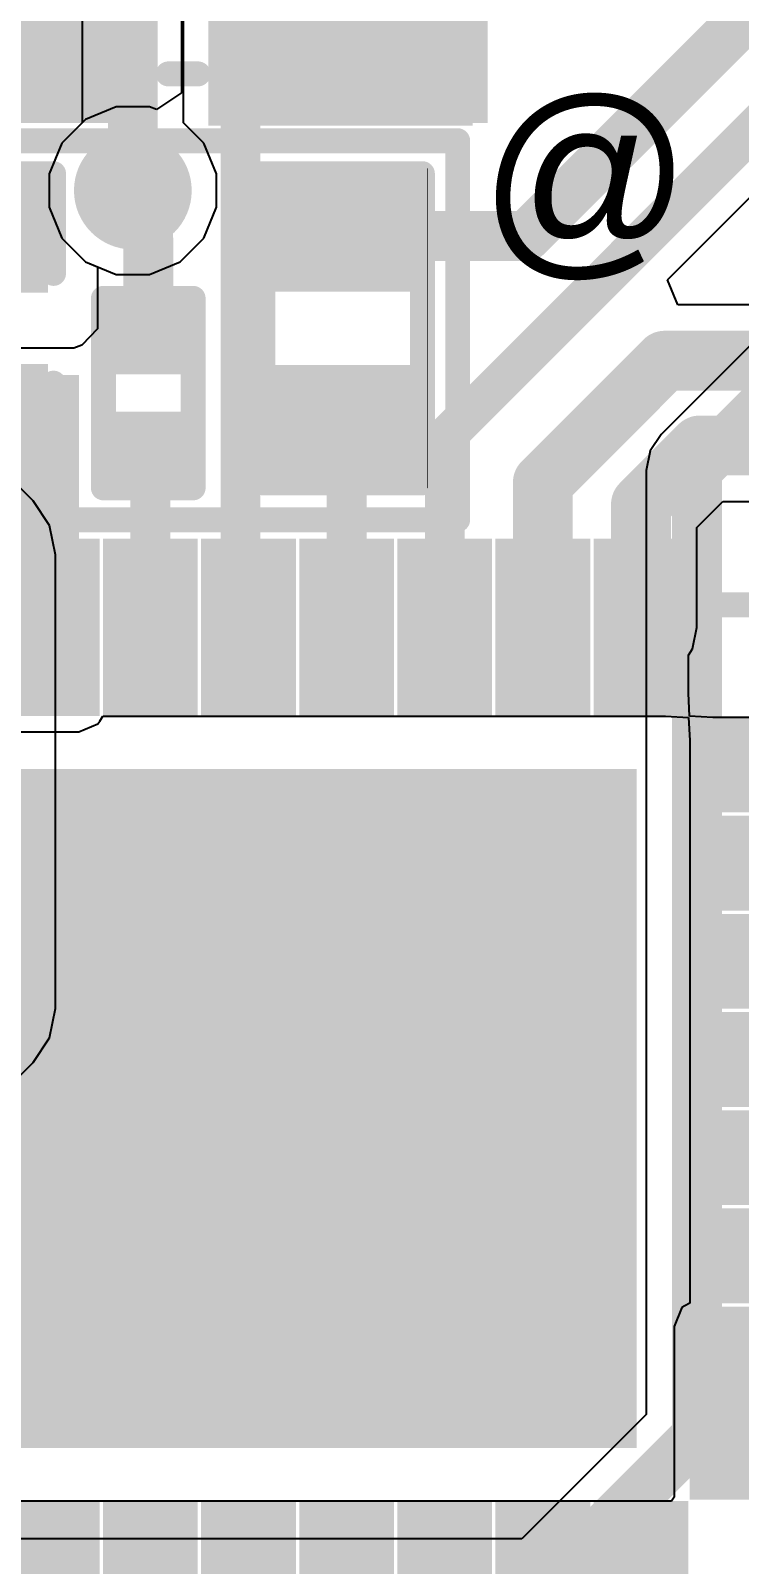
# Model space of a CAD drawing. Header units: millimetres. Extents: x -4.8 to 36.7, y -5.3 to 57.6.
# Drawn here: x 5.62 to 9.23, y 39.33 to 47.14 of the extents above; entities that cross this region are included whole.
import ezdxf

# ---------------------------------------------------------------- set-up
doc = ezdxf.new("R2010")
doc.units = ezdxf.units.MM
for name, color, linetype in [('BottomLayer', 5, 'Continuous'), ('TopLayer', 1, 'Continuous'), ('TopOverlay', 2, 'Continuous'), ('TopPaste', 8, 'Continuous'), ('TopSolder', 216, 'Continuous'), ('ViaHoleLayer', 16, 'Continuous')]:
    doc.layers.add(name, color=color, linetype=linetype)
doc.styles.add('Arial', font='', dxfattribs={"height": 0.2})
doc.styles.get('Arial').set_extended_font_data('Arial')

# ---------------------------------------------------------------- blocks, each defined once
blk = doc.blocks.new('X322540MPB4SI__3')
at = {"layer": 'TopLayer'}
for points in [[(-1.8, 1.45), (-0.4, 1.45), (-0.4, 0.25), (-1.8, 0.25)], [(0.4, 1.45), (1.8, 1.45), (1.8, 0.25), (0.4, 0.25)], [(-1.8, -0.25), (-0.4, -0.25), (-0.4, -1.45), (-1.8, -1.45)], [(0.4, -0.25), (1.8, -0.25), (1.8, -1.45), (0.4, -1.45)]]:
    blk.add_hatch(color=1, dxfattribs=at).paths.add_polyline_path(points)
at = {"layer": 'TopPaste'}
for points in [[(-1.8, 1.45), (-0.4, 1.45), (-0.4, 0.25), (-1.8, 0.25)], [(0.4, 1.45), (1.8, 1.45), (1.8, 0.25), (0.4, 0.25)], [(-1.8, -0.25), (-0.4, -0.25), (-0.4, -1.45), (-1.8, -1.45)], [(0.4, -0.25), (1.8, -0.25), (1.8, -1.45), (0.4, -1.45)]]:
    blk.add_hatch(color=8, dxfattribs=at).paths.add_polyline_path(points)
at = {"layer": 'TopSolder'}
for points in [[(-1.9016, 1.5516), (-0.2984, 1.5516), (-0.2984, 0.1484), (-1.9016, 0.1484)], [(0.2984, 1.5516), (1.9016, 1.5516), (1.9016, 0.1484), (0.2984, 0.1484)], [(-1.9016, -0.1484), (-0.2984, -0.1484), (-0.2984, -1.5516), (-1.9016, -1.5516)], [(0.2984, -0.1484), (1.9016, -0.1484), (1.9016, -1.5516), (0.2984, -1.5516)]]:
    blk.add_hatch(color=216, dxfattribs=at).paths.add_polyline_path(points)
at = {"layer": 'TopOverlay'}
for points, const_width in [([(0.1778, 1.2954), (-0.1778, 1.2954)], 0.127), ([(-1.651, -0.0762), (-1.651, 0.0762)], 0.127), ([(1.651, -0.0762), (1.651, 0.0762)], 0.127), ([(-1.9812, -0.8636), (-2.1336, -0.7112)], 0.2), ([(-2.1336, -1.016), (-2.1336, -0.7112)], 0.2), ([(-2.1336, -1.016), (-1.9812, -0.8636)], 0.2), ([(0.1778, -1.2954), (-0.1778, -1.2954)], 0.127)]:
    blk.add_lwpolyline(points, dxfattribs=dict(at, const_width=const_width))
for points, const_width in [([(-0.2095, 1.2954, 1), (-0.1461, 1.2954, 1)], 0.0635), ([(0.1461, 1.2954, 1), (0.2095, 1.2954, 1)], 0.0635), ([(-1.6827, 0.0762, 1), (-1.6193, 0.0762, 1)], 0.0635), ([(1.6193, 0.0762, 1), (1.6827, 0.0762, 1)], 0.0635), ([(-1.6827, -0.0762, 1), (-1.6193, -0.0762, 1)], 0.0635), ([(1.6193, -0.0762, 1), (1.6827, -0.0762, 1)], 0.0635), ([(-2.1836, -0.7112, 1), (-2.0836, -0.7112, 1)], 0.1), ([(-2.1836, -0.7112, 1), (-2.0836, -0.7112, 1)], 0.1), ([(-2.0312, -0.8636, 1), (-1.9312, -0.8636, 1)], 0.1), ([(-2.0312, -0.8636, 1), (-1.9312, -0.8636, 1)], 0.1), ([(-2.1836, -1.016, 1), (-2.0836, -1.016, 1)], 0.1), ([(-2.1836, -1.016, 1), (-2.0836, -1.016, 1)], 0.1), ([(-0.2095, -1.2954, 1), (-0.1461, -1.2954, 1)], 0.0635), ([(0.1461, -1.2954, 1), (0.2095, -1.2954, 1)], 0.0635)]:
    blk.add_lwpolyline(points, format="xyb", close=True, dxfattribs=dict(at, const_width=const_width))
blk = doc.blocks.new('32_QFN__5_5__5')
at = {"layer": 'TopLayer'}
for points in [[(-1.6101, 2.1001), (-1.8901, 2.1001), (-1.8901, 2.8001), (-1.6101, 2.8001)], [(-1.1099, 2.1001), (-1.3899, 2.1001), (-1.3899, 2.8001), (-1.1099, 2.8001)], [(-0.6101, 2.1001), (-0.8901, 2.1001), (-0.8901, 2.8001), (-0.6101, 2.8001)], [(-0.1099, 2.1001), (-0.3899, 2.1001), (-0.3899, 2.8001), (-0.1099, 2.8001)], [(0.3899, 2.1001), (0.1099, 2.1001), (0.1099, 2.8001), (0.3899, 2.8001)], [(0.8901, 2.1001), (0.6101, 2.1001), (0.6101, 2.8001), (0.8901, 2.8001)], [(1.3899, 2.1001), (1.1099, 2.1001), (1.1099, 2.8001), (1.3899, 2.8001)], [(1.8901, 2.1001), (1.6101, 2.1001), (1.6101, 2.8001), (1.8901, 2.8001)], [(-2.8001, 1.6101), (-2.8001, 1.8901), (-2.1001, 1.8901), (-2.1001, 1.6101)], [(2.1001, 1.6101), (2.1001, 1.8901), (2.8001, 1.8901), (2.8001, 1.6101)], [(1.627, -1.627), (-1.627, -1.627), (-1.627, 1.627), (1.627, 1.627)], [(-2.8001, 1.1099), (-2.8001, 1.3899), (-2.1001, 1.3899), (-2.1001, 1.1099)], [(2.1001, 1.1099), (2.1001, 1.3899), (2.8001, 1.3899), (2.8001, 1.1099)], [(-2.8001, 0.6101), (-2.8001, 0.8901), (-2.1001, 0.8901), (-2.1001, 0.6101)], [(2.1001, 0.6101), (2.1001, 0.8901), (2.8001, 0.8901), (2.8001, 0.6101)], [(-2.8001, 0.1099), (-2.8001, 0.3899), (-2.1001, 0.3899), (-2.1001, 0.1099)], [(2.1001, 0.1099), (2.1001, 0.3899), (2.8001, 0.3899), (2.8001, 0.1099)], [(-2.8001, -0.3899), (-2.8001, -0.1099), (-2.1001, -0.1099), (-2.1001, -0.3899)], [(2.1001, -0.3899), (2.1001, -0.1099), (2.8001, -0.1099), (2.8001, -0.3899)], [(-2.8001, -0.8901), (-2.8001, -0.6101), (-2.1001, -0.6101), (-2.1001, -0.8901)], [(2.1001, -0.8901), (2.1001, -0.6101), (2.8001, -0.6101), (2.8001, -0.8901)], [(-2.8001, -1.3899), (-2.8001, -1.1099), (-2.1001, -1.1099), (-2.1001, -1.3899)], [(2.1001, -1.3899), (2.1001, -1.1099), (2.8001, -1.1099), (2.8001, -1.3899)], [(-2.8001, -1.8901), (-2.8001, -1.6101), (-2.1001, -1.6101), (-2.1001, -1.8901)], [(2.1001, -1.8901), (2.1001, -1.6101), (2.8001, -1.6101), (2.8001, -1.8901)], [(-1.6101, -2.8001), (-1.8901, -2.8001), (-1.8901, -2.1001), (-1.6101, -2.1001)], [(-1.1099, -2.8001), (-1.3899, -2.8001), (-1.3899, -2.1001), (-1.1099, -2.1001)], [(-0.6101, -2.8001), (-0.8901, -2.8001), (-0.8901, -2.1001), (-0.6101, -2.1001)], [(-0.1099, -2.8001), (-0.3899, -2.8001), (-0.3899, -2.1001), (-0.1099, -2.1001)], [(0.3899, -2.8001), (0.1099, -2.8001), (0.1099, -2.1001), (0.3899, -2.1001)], [(0.8901, -2.8001), (0.6101, -2.8001), (0.6101, -2.1001), (0.8901, -2.1001)], [(1.3899, -2.8001), (1.1099, -2.8001), (1.1099, -2.1001), (1.3899, -2.1001)], [(1.8901, -2.8001), (1.6101, -2.8001), (1.6101, -2.1001), (1.8901, -2.1001)]]:
    blk.add_hatch(color=1, dxfattribs=at).paths.add_polyline_path(points)
at = {"layer": 'TopPaste'}
for points in [[(-1.6101, 2.1001), (-1.8901, 2.1001), (-1.8901, 2.8001), (-1.6101, 2.8001)], [(-1.1099, 2.1001), (-1.3899, 2.1001), (-1.3899, 2.8001), (-1.1099, 2.8001)], [(-0.6101, 2.1001), (-0.8901, 2.1001), (-0.8901, 2.8001), (-0.6101, 2.8001)], [(-0.1099, 2.1001), (-0.3899, 2.1001), (-0.3899, 2.8001), (-0.1099, 2.8001)], [(0.3899, 2.1001), (0.1099, 2.1001), (0.1099, 2.8001), (0.3899, 2.8001)], [(0.8901, 2.1001), (0.6101, 2.1001), (0.6101, 2.8001), (0.8901, 2.8001)], [(1.3899, 2.1001), (1.1099, 2.1001), (1.1099, 2.8001), (1.3899, 2.8001)], [(1.8901, 2.1001), (1.6101, 2.1001), (1.6101, 2.8001), (1.8901, 2.8001)], [(-2.8001, 1.6101), (-2.8001, 1.8901), (-2.1001, 1.8901), (-2.1001, 1.6101)], [(2.1001, 1.6101), (2.1001, 1.8901), (2.8001, 1.8901), (2.8001, 1.6101)], [(1.627, -1.627), (-1.627, -1.627), (-1.627, 1.627), (1.627, 1.627)], [(-2.8001, 1.1099), (-2.8001, 1.3899), (-2.1001, 1.3899), (-2.1001, 1.1099)], [(2.1001, 1.1099), (2.1001, 1.3899), (2.8001, 1.3899), (2.8001, 1.1099)], [(-2.8001, 0.6101), (-2.8001, 0.8901), (-2.1001, 0.8901), (-2.1001, 0.6101)], [(2.1001, 0.6101), (2.1001, 0.8901), (2.8001, 0.8901), (2.8001, 0.6101)], [(-2.8001, 0.1099), (-2.8001, 0.3899), (-2.1001, 0.3899), (-2.1001, 0.1099)], [(2.1001, 0.1099), (2.1001, 0.3899), (2.8001, 0.3899), (2.8001, 0.1099)], [(-2.8001, -0.3899), (-2.8001, -0.1099), (-2.1001, -0.1099), (-2.1001, -0.3899)], [(2.1001, -0.3899), (2.1001, -0.1099), (2.8001, -0.1099), (2.8001, -0.3899)], [(-2.8001, -0.8901), (-2.8001, -0.6101), (-2.1001, -0.6101), (-2.1001, -0.8901)], [(2.1001, -0.8901), (2.1001, -0.6101), (2.8001, -0.6101), (2.8001, -0.8901)], [(-2.8001, -1.3899), (-2.8001, -1.1099), (-2.1001, -1.1099), (-2.1001, -1.3899)], [(2.1001, -1.3899), (2.1001, -1.1099), (2.8001, -1.1099), (2.8001, -1.3899)], [(-2.8001, -1.8901), (-2.8001, -1.6101), (-2.1001, -1.6101), (-2.1001, -1.8901)], [(2.1001, -1.8901), (2.1001, -1.6101), (2.8001, -1.6101), (2.8001, -1.8901)], [(-1.6101, -2.8001), (-1.8901, -2.8001), (-1.8901, -2.1001), (-1.6101, -2.1001)], [(-1.1099, -2.8001), (-1.3899, -2.8001), (-1.3899, -2.1001), (-1.1099, -2.1001)], [(-0.6101, -2.8001), (-0.8901, -2.8001), (-0.8901, -2.1001), (-0.6101, -2.1001)], [(-0.1099, -2.8001), (-0.3899, -2.8001), (-0.3899, -2.1001), (-0.1099, -2.1001)], [(0.3899, -2.8001), (0.1099, -2.8001), (0.1099, -2.1001), (0.3899, -2.1001)], [(0.8901, -2.8001), (0.6101, -2.8001), (0.6101, -2.1001), (0.8901, -2.1001)], [(1.3899, -2.8001), (1.1099, -2.8001), (1.1099, -2.1001), (1.3899, -2.1001)], [(1.8901, -2.8001), (1.6101, -2.8001), (1.6101, -2.1001), (1.8901, -2.1001)]]:
    blk.add_hatch(color=8, dxfattribs=at).paths.add_polyline_path(points)
at = {"layer": 'TopSolder'}
for points in [[(-1.5085, 1.9985), (-1.9917, 1.9985), (-1.9917, 2.9017), (-1.5085, 2.9017)], [(-1.0083, 1.9985), (-1.4915, 1.9985), (-1.4915, 2.9017), (-1.0083, 2.9017)], [(-0.5085, 1.9985), (-0.9917, 1.9985), (-0.9917, 2.9017), (-0.5085, 2.9017)], [(-0.0083, 1.9985), (-0.4915, 1.9985), (-0.4915, 2.9017), (-0.0083, 2.9017)], [(0.4915, 1.9985), (0.0083, 1.9985), (0.0083, 2.9017), (0.4915, 2.9017)], [(0.9917, 1.9985), (0.5085, 1.9985), (0.5085, 2.9017), (0.9917, 2.9017)], [(1.4915, 1.9985), (1.0083, 1.9985), (1.0083, 2.9017), (1.4915, 2.9017)], [(1.9917, 1.9985), (1.5085, 1.9985), (1.5085, 2.9017), (1.9917, 2.9017)], [(-2.9017, 1.5085), (-2.9017, 1.9917), (-1.9985, 1.9917), (-1.9985, 1.5085)], [(1.9985, 1.5085), (1.9985, 1.9917), (2.9017, 1.9917), (2.9017, 1.5085)], [(1.7286, -1.7286), (-1.7286, -1.7286), (-1.7286, 1.7286), (1.7286, 1.7286)], [(-2.9017, 1.0083), (-2.9017, 1.4915), (-1.9985, 1.4915), (-1.9985, 1.0083)], [(1.9985, 1.0083), (1.9985, 1.4915), (2.9017, 1.4915), (2.9017, 1.0083)], [(-2.9017, 0.5085), (-2.9017, 0.9917), (-1.9985, 0.9917), (-1.9985, 0.5085)], [(1.9985, 0.5085), (1.9985, 0.9917), (2.9017, 0.9917), (2.9017, 0.5085)], [(-2.9017, 0.0083), (-2.9017, 0.4915), (-1.9985, 0.4915), (-1.9985, 0.0083)], [(1.9985, 0.0083), (1.9985, 0.4915), (2.9017, 0.4915), (2.9017, 0.0083)], [(-2.9017, -0.4915), (-2.9017, -0.0083), (-1.9985, -0.0083), (-1.9985, -0.4915)], [(1.9985, -0.4915), (1.9985, -0.0083), (2.9017, -0.0083), (2.9017, -0.4915)], [(-2.9017, -0.9917), (-2.9017, -0.5085), (-1.9985, -0.5085), (-1.9985, -0.9917)], [(1.9985, -0.9917), (1.9985, -0.5085), (2.9017, -0.5085), (2.9017, -0.9917)], [(-2.9017, -1.4915), (-2.9017, -1.0083), (-1.9985, -1.0083), (-1.9985, -1.4915)], [(1.9985, -1.4915), (1.9985, -1.0083), (2.9017, -1.0083), (2.9017, -1.4915)], [(-2.9017, -1.9917), (-2.9017, -1.5085), (-1.9985, -1.5085), (-1.9985, -1.9917)], [(1.9985, -1.9917), (1.9985, -1.5085), (2.9017, -1.5085), (2.9017, -1.9917)], [(-1.5085, -2.9017), (-1.9917, -2.9017), (-1.9917, -1.9985), (-1.5085, -1.9985)], [(-1.0083, -2.9017), (-1.4915, -2.9017), (-1.4915, -1.9985), (-1.0083, -1.9985)], [(-0.5085, -2.9017), (-0.9917, -2.9017), (-0.9917, -1.9985), (-0.5085, -1.9985)], [(-0.0083, -2.9017), (-0.4915, -2.9017), (-0.4915, -1.9985), (-0.0083, -1.9985)], [(0.4915, -2.9017), (0.0083, -2.9017), (0.0083, -1.9985), (0.4915, -1.9985)], [(0.9917, -2.9017), (0.5085, -2.9017), (0.5085, -1.9985), (0.9917, -1.9985)], [(1.4915, -2.9017), (1.0083, -2.9017), (1.0083, -1.9985), (1.4915, -1.9985)], [(1.9917, -2.9017), (1.5085, -2.9017), (1.5085, -1.9985), (1.9917, -1.9985)]]:
    blk.add_hatch(color=216, dxfattribs=at).paths.add_polyline_path(points)
at = {"layer": 'TopOverlay', "const_width": 0.127}
for points in [[(-2.5654, 2.1336), (-2.5654, 2.5654)], [(-2.5654, 2.5654), (-2.1336, 2.5654)], [(2.1336, 2.5654), (2.5654, 2.5654)], [(2.5654, 2.1336), (2.5654, 2.5654)], [(-3.0734, 1.8796), (-2.9464, 1.7526)], [(-3.0734, 1.6256), (-3.0734, 1.8796)], [(-3.0734, 1.6256), (-2.9464, 1.7526)], [(-2.5654, -2.5654), (-2.5654, -2.1336)], [(2.5654, -2.5654), (2.5654, -2.1336)], [(-2.5654, -2.5654), (-2.1336, -2.5654)], [(2.1336, -2.5654), (2.5654, -2.5654)]]:
    blk.add_lwpolyline(points, dxfattribs=at)
at = {"layer": 'TopOverlay', "const_width": 0.0635}
for points in [[(-2.5972, 2.5654, 1), (-2.5337, 2.5654, 1)], [(-2.5972, 2.5654, 1), (-2.5337, 2.5654, 1)], [(-2.1654, 2.5654, 1), (-2.1019, 2.5654, 1)], [(2.1019, 2.5654, 1), (2.1654, 2.5654, 1)], [(2.5337, 2.5654, 1), (2.5972, 2.5654, 1)], [(2.5337, 2.5654, 1), (2.5972, 2.5654, 1)], [(-2.5972, 2.1336, 1), (-2.5337, 2.1336, 1)], [(2.5337, 2.1336, 1), (2.5972, 2.1336, 1)], [(-3.1052, 1.8796, 1), (-3.0417, 1.8796, 1)], [(-3.1052, 1.8796, 1), (-3.0417, 1.8796, 1)], [(-2.9781, 1.7526, 1), (-2.9146, 1.7526, 1)], [(-2.9781, 1.7526, 1), (-2.9146, 1.7526, 1)], [(-3.1052, 1.6256, 1), (-3.0417, 1.6256, 1)], [(-3.1052, 1.6256, 1), (-3.0417, 1.6256, 1)], [(-2.5972, -2.1336, 1), (-2.5337, -2.1336, 1)], [(2.5337, -2.1336, 1), (2.5972, -2.1336, 1)], [(-2.5972, -2.5654, 1), (-2.5337, -2.5654, 1)], [(-2.5972, -2.5654, 1), (-2.5337, -2.5654, 1)], [(-2.1654, -2.5654, 1), (-2.1019, -2.5654, 1)], [(2.1019, -2.5654, 1), (2.1654, -2.5654, 1)], [(2.5337, -2.5654, 1), (2.5972, -2.5654, 1)], [(2.5337, -2.5654, 1), (2.5972, -2.5654, 1)]]:
    blk.add_lwpolyline(points, format="xyb", close=True, dxfattribs=at)
blk = doc.blocks.new('R___0402_13')
at = {"layer": 'TopLayer'}
for points in [[(-0.6985, -0.3175), (-0.6985, 0.3175), (-0.2413, 0.3175), (-0.2413, -0.3175)], [(0.2413, -0.3175), (0.2413, 0.3175), (0.6985, 0.3175), (0.6985, -0.3175)]]:
    blk.add_hatch(color=1, dxfattribs=at).paths.add_polyline_path(points)
at = {"layer": 'TopPaste'}
for points in [[(-0.6985, -0.3175), (-0.6985, 0.3175), (-0.2413, 0.3175), (-0.2413, -0.3175)], [(0.2413, -0.3175), (0.2413, 0.3175), (0.6985, 0.3175), (0.6985, -0.3175)]]:
    blk.add_hatch(color=8, dxfattribs=at).paths.add_polyline_path(points)
at = {"layer": 'TopSolder'}
for points in [[(-0.7535, -0.3725), (-0.7535, 0.3725), (-0.1863, 0.3725), (-0.1863, -0.3725)], [(0.1863, -0.3725), (0.1863, 0.3725), (0.7535, 0.3725), (0.7535, -0.3725)]]:
    blk.add_hatch(color=216, dxfattribs=at).paths.add_polyline_path(points)
at = {"layer": 'TopOverlay'}
for points, const_width in [([(-0.7874, 0.4064), (-0.7874, -0.4064)], 0.127), ([(-0.7874, 0.4064), (0.7874, 0.4064)], 0.127), ([(0.7874, 0.4064), (0.7874, -0.4064)], 0.127), ([(-0.7874, -0.4064), (0.7874, -0.4064)], 0.127), ([(-0.8128, -0.4318), (0.8128, -0.4318)], 0.00323)]:
    blk.add_lwpolyline(points, dxfattribs=dict(at, const_width=const_width))
for points, const_width in [([(-0.8191, 0.4064, 1), (-0.7556, 0.4064, 1)], 0.0635), ([(-0.8191, 0.4064, 1), (-0.7556, 0.4064, 1)], 0.0635), ([(0.7556, 0.4064, 1), (0.8191, 0.4064, 1)], 0.0635), ([(0.7556, 0.4064, 1), (0.8191, 0.4064, 1)], 0.0635), ([(-0.8191, -0.4064, 1), (-0.7556, -0.4064, 1)], 0.0635), ([(-0.8191, -0.4064, 1), (-0.7556, -0.4064, 1)], 0.0635), ([(0.7556, -0.4064, 1), (0.8191, -0.4064, 1)], 0.0635), ([(0.7556, -0.4064, 1), (0.8191, -0.4064, 1)], 0.0635), ([(-0.8136, -0.4318, 1), (-0.812, -0.4318, 1)], 0.00161), ([(0.812, -0.4318, 1), (0.8136, -0.4318, 1)], 0.00161)]:
    blk.add_lwpolyline(points, format="xyb", close=True, dxfattribs=dict(at, const_width=const_width))
blk = doc.blocks.new('IND_0201_19')
at = {"layer": 'TopLayer'}
for points in [[(-0.4, 0.15), (-0.15, 0.15), (-0.15, -0.15), (-0.4, -0.15)], [(0.15, 0.15), (0.4, 0.15), (0.4, -0.15), (0.15, -0.15)]]:
    blk.add_hatch(color=1, dxfattribs=at).paths.add_polyline_path(points)
at = {"layer": 'TopPaste'}
for points in [[(-0.4, 0.15), (-0.15, 0.15), (-0.15, -0.15), (-0.4, -0.15)], [(0.15, 0.15), (0.4, 0.15), (0.4, -0.15), (0.15, -0.15)]]:
    blk.add_hatch(color=8, dxfattribs=at).paths.add_polyline_path(points)
at = {"layer": 'TopSolder'}
for points in [[(-0.455, 0.205), (-0.095, 0.205), (-0.095, -0.205), (-0.455, -0.205)], [(0.095, 0.205), (0.455, 0.205), (0.455, -0.205), (0.095, -0.205)]]:
    blk.add_hatch(color=216, dxfattribs=at).paths.add_polyline_path(points)
at = {"layer": 'TopOverlay', "const_width": 0.127}
for points in [[(0.4826, 0.2286), (-0.4826, 0.2286)], [(-0.4826, -0.2286), (-0.4826, 0.2286)], [(0.4826, -0.2286), (0.4826, 0.2286)], [(0.4826, -0.2286), (-0.4826, -0.2286)]]:
    blk.add_lwpolyline(points, dxfattribs=at)
at = {"layer": 'TopOverlay', "const_width": 0.0635}
for points in [[(-0.5143, 0.2286, 1), (-0.4508, 0.2286, 1)], [(-0.5143, 0.2286, 1), (-0.4508, 0.2286, 1)], [(0.4508, 0.2286, 1), (0.5143, 0.2286, 1)], [(0.4508, 0.2286, 1), (0.5143, 0.2286, 1)], [(-0.5143, -0.2286, 1), (-0.4508, -0.2286, 1)], [(-0.5143, -0.2286, 1), (-0.4508, -0.2286, 1)], [(0.4508, -0.2286, 1), (0.5143, -0.2286, 1)], [(0.4508, -0.2286, 1), (0.5143, -0.2286, 1)]]:
    blk.add_lwpolyline(points, format="xyb", close=True, dxfattribs=at)
blk = doc.blocks.new('C___0402_43')
at = {"layer": 'TopLayer'}
for points in [[(-0.6985, -0.3175), (-0.6985, 0.3175), (-0.2413, 0.3175), (-0.2413, -0.3175)], [(0.2413, -0.3175), (0.2413, 0.3175), (0.6985, 0.3175), (0.6985, -0.3175)]]:
    blk.add_hatch(color=1, dxfattribs=at).paths.add_polyline_path(points)
at = {"layer": 'TopPaste'}
for points in [[(-0.6985, -0.3175), (-0.6985, 0.3175), (-0.2413, 0.3175), (-0.2413, -0.3175)], [(0.2413, -0.3175), (0.2413, 0.3175), (0.6985, 0.3175), (0.6985, -0.3175)]]:
    blk.add_hatch(color=8, dxfattribs=at).paths.add_polyline_path(points)
at = {"layer": 'TopSolder'}
for points in [[(-0.7585, -0.3775), (-0.7585, 0.3775), (-0.1813, 0.3775), (-0.1813, -0.3775)], [(0.1813, -0.3775), (0.1813, 0.3775), (0.7585, 0.3775), (0.7585, -0.3775)]]:
    blk.add_hatch(color=216, dxfattribs=at).paths.add_polyline_path(points)
at = {"layer": 'TopOverlay', "const_width": 0.127}
for points in [[(-0.7874, 0.4064), (-0.2794, 0.4064)], [(-0.7874, 0.4064), (-0.7874, -0.4064)], [(0.2794, 0.4064), (0.7874, 0.4064)], [(0.7874, 0.4064), (0.7874, -0.4064)], [(-0.7874, -0.4064), (-0.2794, -0.4064)], [(0.2794, -0.4064), (0.7874, -0.4064)]]:
    blk.add_lwpolyline(points, dxfattribs=at)
at = {"layer": 'TopOverlay', "const_width": 0.0635}
for points in [[(-0.8191, 0.4064, 1), (-0.7556, 0.4064, 1)], [(-0.8191, 0.4064, 1), (-0.7556, 0.4064, 1)], [(-0.3111, 0.4064, 1), (-0.2477, 0.4064, 1)], [(0.2477, 0.4064, 1), (0.3111, 0.4064, 1)], [(0.7556, 0.4064, 1), (0.8191, 0.4064, 1)], [(0.7556, 0.4064, 1), (0.8191, 0.4064, 1)], [(-0.8191, -0.4064, 1), (-0.7556, -0.4064, 1)], [(-0.8191, -0.4064, 1), (-0.7556, -0.4064, 1)], [(-0.3111, -0.4064, 1), (-0.2477, -0.4064, 1)], [(0.2477, -0.4064, 1), (0.3111, -0.4064, 1)], [(0.7556, -0.4064, 1), (0.8191, -0.4064, 1)], [(0.7556, -0.4064, 1), (0.8191, -0.4064, 1)]]:
    blk.add_lwpolyline(points, format="xyb", close=True, dxfattribs=at)

msp = doc.modelspace()

# ---------------------------------------------------------------- hatches: boundary and pattern name
at = {"layer": 'BottomLayer'}
h = msp.add_hatch(color=5, dxfattribs=at)
edge = h.paths.add_edge_path()
edge.add_arc((6.1426, 46.3296), 0.3, 0, 360)
h = msp.add_hatch(color=5, dxfattribs=at)
edge = h.paths.add_edge_path()
edge.add_arc((6.0404, 42.6706), 0.3, 0, 360)
h = msp.add_hatch(color=5, dxfattribs=at)
edge = h.paths.add_edge_path()
edge.add_arc((6.9515, 42.672), 0.3, 0, 360)
h = msp.add_hatch(color=5, dxfattribs=at)
edge = h.paths.add_edge_path()
edge.add_arc((8.0373, 42.672), 0.3, 0, 360)
h = msp.add_hatch(color=5, dxfattribs=at)
edge = h.paths.add_edge_path()
edge.add_arc((5.8744, 41.6629), 0.3, 0, 360)
h = msp.add_hatch(color=5, dxfattribs=at)
edge = h.paths.add_edge_path()
edge.add_arc((6.9515, 41.6629), 0.3, 0, 360)
h = msp.add_hatch(color=5, dxfattribs=at)
edge = h.paths.add_edge_path()
edge.add_arc((8.0373, 41.6629), 0.3, 0, 360)
h = msp.add_hatch(color=5, dxfattribs=at)
edge = h.paths.add_edge_path()
edge.add_arc((5.8801, 40.64), 0.3, 0, 360)
h = msp.add_hatch(color=5, dxfattribs=at)
edge = h.paths.add_edge_path()
edge.add_arc((6.9659, 40.64), 0.3, 0, 360)
h = msp.add_hatch(color=5, dxfattribs=at)
edge = h.paths.add_edge_path()
edge.add_arc((8.0373, 40.64), 0.3, 0, 360)
at = {"layer": 'TopLayer'}
for points in [[(6.5278, 46.6598), (7.874, 46.6598), (7.874, 48.3108), (6.5278, 48.3108)], [(3.986, 44.841), (5.7894, 44.841), (5.7894, 45.3871), (3.986, 45.3871)], [(5.8674, 43.7107), (5.8674, 45.3898), (5.0032, 45.3898), (5.0032, 43.7107)], [(9.038, 39.6759), (10.5874, 39.6759), (10.5874, 40.5447), (9.038, 40.5447)]]:
    msp.add_hatch(color=1, dxfattribs=at).paths.add_polyline_path(points)
h = msp.add_hatch(color=1, dxfattribs=at)
edge = h.paths.add_edge_path()
edge.add_arc((6.1426, 46.3296), 0.3, 0, 360)
h = msp.add_hatch(color=1, dxfattribs=at)
edge = h.paths.add_edge_path()
edge.add_arc((6.0404, 42.6706), 0.3, 0, 360)
h = msp.add_hatch(color=1, dxfattribs=at)
edge = h.paths.add_edge_path()
edge.add_arc((6.9515, 42.672), 0.3, 0, 360)
h = msp.add_hatch(color=1, dxfattribs=at)
edge = h.paths.add_edge_path()
edge.add_arc((8.0373, 42.672), 0.3, 0, 360)
h = msp.add_hatch(color=1, dxfattribs=at)
edge = h.paths.add_edge_path()
edge.add_arc((5.8744, 41.6629), 0.3, 0, 360)
h = msp.add_hatch(color=1, dxfattribs=at)
edge = h.paths.add_edge_path()
edge.add_arc((6.9515, 41.6629), 0.3, 0, 360)
h = msp.add_hatch(color=1, dxfattribs=at)
edge = h.paths.add_edge_path()
edge.add_arc((8.0373, 41.6629), 0.3, 0, 360)
h = msp.add_hatch(color=1, dxfattribs=at)
edge = h.paths.add_edge_path()
edge.add_arc((5.8801, 40.64), 0.3, 0, 360)
h = msp.add_hatch(color=1, dxfattribs=at)
edge = h.paths.add_edge_path()
edge.add_arc((6.9659, 40.64), 0.3, 0, 360)
h = msp.add_hatch(color=1, dxfattribs=at)
edge = h.paths.add_edge_path()
edge.add_arc((8.0373, 40.64), 0.3, 0, 360)
at = {"layer": 'ViaHoleLayer'}
h = msp.add_hatch(color=16, dxfattribs=at)
edge = h.paths.add_edge_path()
edge.add_arc((6.1426, 46.3296), 0.15, 0, 360)
h = msp.add_hatch(color=16, dxfattribs=at)
edge = h.paths.add_edge_path()
edge.add_arc((6.0404, 42.6706), 0.15, 0, 360)
h = msp.add_hatch(color=16, dxfattribs=at)
edge = h.paths.add_edge_path()
edge.add_arc((6.9515, 42.672), 0.15, 0, 360)
h = msp.add_hatch(color=16, dxfattribs=at)
edge = h.paths.add_edge_path()
edge.add_arc((8.0373, 42.672), 0.15, 0, 360)
h = msp.add_hatch(color=16, dxfattribs=at)
edge = h.paths.add_edge_path()
edge.add_arc((5.8744, 41.6629), 0.15, 0, 360)
h = msp.add_hatch(color=16, dxfattribs=at)
edge = h.paths.add_edge_path()
edge.add_arc((6.9515, 41.6629), 0.15, 0, 360)
h = msp.add_hatch(color=16, dxfattribs=at)
edge = h.paths.add_edge_path()
edge.add_arc((8.0373, 41.6629), 0.15, 0, 360)
h = msp.add_hatch(color=16, dxfattribs=at)
edge = h.paths.add_edge_path()
edge.add_arc((5.8801, 40.64), 0.15, 0, 360)
h = msp.add_hatch(color=16, dxfattribs=at)
edge = h.paths.add_edge_path()
edge.add_arc((6.9659, 40.64), 0.15, 0, 360)
h = msp.add_hatch(color=16, dxfattribs=at)
edge = h.paths.add_edge_path()
edge.add_arc((8.0373, 40.64), 0.15, 0, 360)

# ---------------------------------------------------------------- linework, layer by layer
at = {"layer": 'BottomLayer'}
for p, q in [((6.4016, 46.6745), (6.4016, 48.3404)), ((5.8836, 48.2331), (5.8836, 46.6745)), ((5.8836, 46.6745), (5.7806, 46.5715)), ((6.5046, 46.5715), (6.4016, 46.6745)), ((5.7806, 46.5715), (5.7156, 46.4145)), ((6.5696, 46.4145), (6.5046, 46.5715)), ((5.7156, 46.4145), (5.7156, 46.2447)), ((6.5696, 46.2447), (6.5696, 46.4145)), ((5.7156, 46.2447), (5.7806, 46.0877)), ((6.5046, 46.0877), (6.5696, 46.2447)), ((5.7806, 46.0877), (5.9007, 45.9676)), ((6.3845, 45.9676), (6.5046, 46.0877)), ((9.901, 46.1543), (8.8344, 45.0877)), ((5.9007, 45.9676), (6.0577, 45.9026)), ((6.2275, 45.9026), (6.3845, 45.9676)), ((6.0577, 45.9026), (6.2275, 45.9026)), ((5.6341, 44.7501), (5.2386, 45.1456)), ((8.8344, 45.0877), (8.7783, 45.0036)), ((8.7783, 45.0036), (8.7586, 44.9045)), ((8.7586, 44.9045), (8.7586, 40.097)), ((5.7183, 44.6241), (5.6341, 44.7501)), ((5.7479, 44.4754), (5.7183, 44.6241)), ((5.7479, 42.1638), (5.7479, 44.4754)), ((5.7183, 42.0151), (5.7479, 42.1638)), ((5.6341, 41.8891), (5.7183, 42.0151)), ((4.8315, 41.0865), (5.6341, 41.8891)), ((8.7586, 40.097), (8.1251, 39.4635)), ((8.1251, 39.4635), (4.2576, 39.4635))]:
    msp.add_line(p, q, dxfattribs=at)
at = {"layer": 'BottomLayer', "const_width": 0.254}
for points in [[(6.1426, 46.3296), (6.1426, 48.3404)], [(9.0175, 44.9045), (10.16, 46.047)], [(9.0175, 39.9897), (9.0175, 44.9045)], [(8.2323, 39.2045), (9.0175, 39.9897)]]:
    msp.add_lwpolyline(points, dxfattribs=at)
at = {"layer": 'BottomLayer', "const_width": 0.127}
for points in [[(6.0791, 46.3296, 1), (6.2061, 46.3296, 1)], [(8.954, 44.9045, 1), (9.081, 44.9045, 1)], [(8.954, 44.9045, 1), (9.081, 44.9045, 1)], [(8.954, 39.9897, 1), (9.081, 39.9897, 1)], [(8.954, 39.9897, 1), (9.081, 39.9897, 1)]]:
    msp.add_lwpolyline(points, format="xyb", close=True, dxfattribs=at)
at = {"layer": 'TopLayer'}
for p, q in [((6.3903, 47.625), (6.3903, 46.8266)), ((6.3903, 46.8266), (6.2633, 46.7418)), ((6.0577, 46.7566), (5.9007, 46.6916)), ((6.2275, 46.7566), (6.0577, 46.7566)), ((6.2633, 46.7418), (6.2275, 46.7566)), ((5.9007, 46.6916), (5.7806, 46.5715)), ((5.7806, 46.5715), (5.7156, 46.4145)), ((8.8668, 45.8752), (9.5707, 46.5791)), ((5.7156, 46.4145), (5.7156, 46.2447)), ((5.7156, 46.2447), (5.7806, 46.0877)), ((5.7806, 46.0877), (5.9007, 45.9676)), ((5.9007, 45.9676), (5.9623, 45.9421)), ((5.9623, 45.9421), (5.9623, 45.6254)), ((8.9194, 45.7482), (8.8668, 45.8752)), ((11.3989, 45.7482), (8.9194, 45.7482)), ((5.9623, 45.6254), (5.8823, 45.5427)), ((5.8823, 45.5427), (5.8419, 45.5273)), ((5.8419, 45.5273), (5.0032, 45.5273)), ((9.0168, 44.6139), (9.1495, 44.7467)), ((9.1495, 44.7467), (11.3989, 44.7467)), ((9.0168, 44.1047), (9.0168, 44.6139)), ((8.9951, 43.9957), (9.0168, 44.1047)), ((8.9735, 43.9634), (8.9951, 43.9957)), ((8.9735, 43.7704), (8.9735, 43.9634)), ((8.98, 43.6527), (8.9735, 43.7704)), ((5.8674, 43.5733), (5.9646, 43.6135)), ((5.9646, 43.6135), (5.9736, 43.6274)), ((5.9736, 43.6274), (5.9902, 43.6531)), ((5.9902, 43.6531), (5.9902, 43.6531)), ((5.9902, 43.6531), (5.9902, 43.6531)), ((5.9902, 43.6531), (6.4734, 43.6531)), ((6.4734, 43.6531), (6.4734, 43.6531)), ((6.4734, 43.6531), (6.4903, 43.6531)), ((6.4903, 43.6531), (6.4903, 43.6531)), ((6.4903, 43.6531), (6.6004, 43.6531)), ((6.6004, 43.6531), (6.9735, 43.6531)), ((6.9735, 43.6531), (6.9735, 43.6531)), ((6.9735, 43.6531), (6.9902, 43.6531)), ((6.9902, 43.6531), (6.9902, 43.6531)), ((6.9902, 43.6531), (7.4734, 43.6531)), ((7.4734, 43.6531), (7.4734, 43.6531)), ((7.4734, 43.6531), (7.4903, 43.6531)), ((7.4903, 43.6531), (7.4903, 43.6531)), ((7.4903, 43.6531), (7.9735, 43.6531)), ((7.9735, 43.6531), (7.9735, 43.6531)), ((7.9735, 43.6531), (7.9902, 43.6531)), ((7.9902, 43.6531), (7.9902, 43.6531)), ((7.9902, 43.6531), (8.1005, 43.6531)), ((8.1005, 43.6531), (8.4734, 43.6531)), ((8.4734, 43.6531), (8.4734, 43.6531)), ((8.4734, 43.6531), (8.4903, 43.6531)), ((8.4903, 43.6531), (8.4903, 43.6531)), ((8.4903, 43.6531), (8.8562, 43.6531)), ((8.8562, 43.6531), (8.9739, 43.6466)), ((8.9739, 43.6466), (8.9803, 43.5289)), ((9.0977, 43.6463), (8.98, 43.6527)), ((9.8835, 43.6463), (9.0977, 43.6463)), ((5.0032, 43.5733), (5.8674, 43.5733)), ((8.9803, 43.5289), (8.9803, 43.1631)), ((8.9803, 43.1631), (8.9803, 43.0361)), ((8.9803, 43.0361), (8.9803, 42.6629)), ((8.9803, 42.6629), (8.9803, 42.5359)), ((8.9803, 42.5359), (8.9803, 42.1631)), ((8.9803, 42.1631), (8.9803, 42.0361)), ((8.9803, 42.0361), (8.9803, 41.6629)), ((8.9803, 41.6629), (8.9803, 41.5359)), ((8.9803, 41.5359), (8.9803, 41.1631)), ((8.9803, 41.1631), (8.9803, 41.0361)), ((8.9803, 41.0361), (8.9803, 40.6629)), ((8.9408, 40.6419), (8.9005, 40.5447)), ((8.9561, 40.65), (8.9408, 40.6419)), ((8.9803, 40.6629), (8.9561, 40.65)), ((8.9005, 40.5447), (8.9005, 39.6759)), ((5.9735, 39.6561), (5.4903, 39.6561)), ((5.9902, 39.6561), (5.9735, 39.6561)), ((5.9735, 39.6561), (5.9735, 39.6561)), ((6.4734, 39.6561), (5.9902, 39.6561)), ((5.9902, 39.6561), (5.9902, 39.6561)), ((6.4903, 39.6561), (6.4734, 39.6561)), ((6.4734, 39.6561), (6.4734, 39.6561)), ((6.9735, 39.6561), (6.4903, 39.6561)), ((6.4903, 39.6561), (6.4903, 39.6561)), ((6.9902, 39.6561), (6.9735, 39.6561)), ((6.9735, 39.6561), (6.9735, 39.6561)), ((7.3633, 39.6561), (6.9902, 39.6561)), ((6.9902, 39.6561), (6.9902, 39.6561)), ((7.4734, 39.6561), (7.3633, 39.6561)), ((7.4903, 39.6561), (7.4734, 39.6561)), ((7.4734, 39.6561), (7.4734, 39.6561)), ((7.9735, 39.6561), (7.4903, 39.6561)), ((7.4903, 39.6561), (7.4903, 39.6561)), ((7.9902, 39.6561), (7.9735, 39.6561)), ((7.9735, 39.6561), (7.9735, 39.6561)), ((8.4734, 39.6561), (7.9902, 39.6561)), ((7.9902, 39.6561), (7.9902, 39.6561)), ((8.4903, 39.6561), (8.4734, 39.6561)), ((8.4734, 39.6561), (8.4734, 39.6561)), ((8.8873, 39.6561), (8.4903, 39.6561)), ((8.4903, 39.6561), (8.4903, 39.6561)), ((8.9005, 39.6759), (8.8873, 39.6561))]:
    msp.add_line(p, q, dxfattribs=at)
for points, const_width in [([(8.1507, 46.0983), (9.9568, 47.9044)], 0.254), ([(6.6911, 46.8169), (6.8834, 47.0092)], 0.2032), ([(6.8834, 47.0092), (6.8834, 47.0154)], 0.2032), ([(6.6911, 44.4721), (6.6911, 46.8169)], 0.2032), ([(7.7325, 45.0705), (9.4742, 46.8122)], 0.2032), ([(6.2212, 45.5732), (6.2212, 46.0885)], 0.254), ([(7.2118, 46.0983), (8.1507, 46.0983)], 0.254), ([(8.2318, 44.8425), (8.8527, 45.4633)], 0.3048), ([(8.8527, 45.4633), (11.6566, 45.4633)], 0.3048), ([(7.2118, 45.1585), (7.2318, 45.1386)], 0.2032), ([(7.7325, 44.1452), (7.7325, 45.0705)], 0.2032), ([(8.7319, 44.7319), (9.0315, 45.0315)], 0.3048), ([(9.0315, 45.0315), (11.6566, 45.0315)], 0.3048), ([(6.2318, 44.1047), (6.2318, 44.9834)], 0.2032), ([(7.2318, 44.1047), (7.2318, 45.0116)], 0.2032), ([(8.2318, 44.1047), (8.2318, 44.8425)], 0.3048), ([(8.7319, 44.1047), (8.7319, 44.7319)], 0.3048), ([(6.6911, 44.4721), (6.6935, 44.4698)], 0.2032), ([(6.6935, 44.1431), (6.6935, 44.4698)], 0.2032), ([(6.6935, 44.1431), (6.7319, 44.1047)], 0.2032), ([(5.2318, 44.1047), (5.7319, 44.1047)], 0.2032), ([(6.2318, 43.9928), (6.2318, 44.1047)], 0.2032)]:
    msp.add_lwpolyline(points, dxfattribs=dict(at, const_width=const_width))
for points, const_width in [([(6.8326, 47.0154, 1), (6.9342, 47.0154, 1)], 0.1016), ([(6.8326, 47.0092, 1), (6.9342, 47.0092, 1)], 0.1016), ([(6.8326, 47.0092, 1), (6.9342, 47.0092, 1)], 0.1016), ([(6.6403, 46.8169, 1), (6.7419, 46.8169, 1)], 0.1016), ([(6.6403, 46.8169, 1), (6.7419, 46.8169, 1)], 0.1016), ([(6.0579, 46.3296, 1), (6.1849, 46.3296, 1)], 0.127), ([(6.1577, 46.0885, 1), (6.2847, 46.0885, 1)], 0.127), ([(6.1577, 46.0885, 1), (6.2847, 46.0885, 1)], 0.127), ([(7.1483, 46.0983, 1), (7.2753, 46.0983, 1)], 0.127), ([(8.0872, 46.0983, 1), (8.2142, 46.0983, 1)], 0.127), ([(8.0872, 46.0983, 1), (8.2142, 46.0983, 1)], 0.127), ([(6.1577, 45.5732, 1), (6.2847, 45.5732, 1)], 0.127), ([(8.7765, 45.4633, 1), (8.9289, 45.4633, 1)], 0.1524), ([(8.7765, 45.4633, 1), (8.9289, 45.4633, 1)], 0.1524), ([(7.161, 45.1585, 1), (7.2626, 45.1585, 1)], 0.1016), ([(7.181, 45.1386, 1), (7.2826, 45.1386, 1)], 0.1016), ([(7.6817, 45.0705, 1), (7.7833, 45.0705, 1)], 0.1016), ([(7.6817, 45.0705, 1), (7.7833, 45.0705, 1)], 0.1016), ([(8.9553, 45.0315, 1), (9.1077, 45.0315, 1)], 0.1524), ([(8.9553, 45.0315, 1), (9.1077, 45.0315, 1)], 0.1524), ([(6.181, 44.9834, 1), (6.2826, 44.9834, 1)], 0.1016), ([(7.181, 45.0116, 1), (7.2826, 45.0116, 1)], 0.1016), ([(8.1556, 44.8425, 1), (8.308, 44.8425, 1)], 0.1524), ([(8.1556, 44.8425, 1), (8.308, 44.8425, 1)], 0.1524), ([(8.6557, 44.7319, 1), (8.8081, 44.7319, 1)], 0.1524), ([(8.6557, 44.7319, 1), (8.8081, 44.7319, 1)], 0.1524), ([(6.6403, 44.4721, 1), (6.7419, 44.4721, 1)], 0.1016), ([(6.6403, 44.4721, 1), (6.7419, 44.4721, 1)], 0.1016), ([(6.6427, 44.4698, 1), (6.7443, 44.4698, 1)], 0.1016), ([(6.6427, 44.4698, 1), (6.7443, 44.4698, 1)], 0.1016), ([(6.6427, 44.1431, 1), (6.7443, 44.1431, 1)], 0.1016), ([(6.6427, 44.1431, 1), (6.7443, 44.1431, 1)], 0.1016), ([(7.6817, 44.1452, 1), (7.7833, 44.1452, 1)], 0.1016), ([(8.1556, 44.1047, 1), (8.308, 44.1047, 1)], 0.1524), ([(8.6557, 44.1047, 1), (8.8081, 44.1047, 1)], 0.1524), ([(5.6811, 44.1047, 1), (5.7827, 44.1047, 1)], 0.1016), ([(6.181, 44.1047, 1), (6.2826, 44.1047, 1)], 0.1016), ([(6.181, 44.1047, 1), (6.2826, 44.1047, 1)], 0.1016), ([(6.6811, 44.1047, 1), (6.7827, 44.1047, 1)], 0.1016), ([(7.181, 44.1047, 1), (7.2826, 44.1047, 1)], 0.1016), ([(6.181, 43.9928, 1), (6.2826, 43.9928, 1)], 0.1016)]:
    msp.add_lwpolyline(points, format="xyb", close=True, dxfattribs=dict(at, const_width=const_width))
at = {"layer": 'TopLayer', "const_width": 0.254}
msp.add_lwpolyline([(6.1214, 46.3296, -0.198912), (6.2212, 46.0885)], format="xyb", dxfattribs=at)
at = {"layer": 'TopOverlay', "const_width": 0.127}
for points in [[(3.7592, 46.5836), (7.7978, 46.5836)], [(7.7978, 44.6532), (7.7978, 46.5836)], [(3.7592, 44.6532), (7.7978, 44.6532)]]:
    msp.add_lwpolyline(points, dxfattribs=at)
at = {"layer": 'TopOverlay', "const_width": 0.0635}
for points in [[(7.766, 46.5836, 1), (7.8296, 46.5836, 1)], [(7.766, 46.5836, 1), (7.8296, 46.5836, 1)], [(7.766, 44.6532, 1), (7.8296, 44.6532, 1)], [(7.766, 44.6532, 1), (7.8296, 44.6532, 1)]]:
    msp.add_lwpolyline(points, format="xyb", close=True, dxfattribs=at)

# ---------------------------------------------------------------- block references
for name, p, rotation in [('X322540MPB4SI__3', (6.399, 48.5748), 270), ('C___0402_43', (5.3322, 45.6284), 90), ('R___0402_13', (7.2118, 45.6284), 90), ('IND_0201_19', (6.2212, 45.2982), 270)]:
    msp.add_blockref(name, p, dxfattribs=dict(rotation=rotation))
msp.add_blockref('32_QFN__5_5__5', (6.9819, 41.6546))

# ---------------------------------------------------------------- texts
at = {"layer": 'TopOverlay', "style": 'Arial'}
msp.add_text('@', height=0.762, rotation=360, dxfattribs=at).set_placement((7.9092, 46.0261))

doc.saveas('drawing.dxf')
